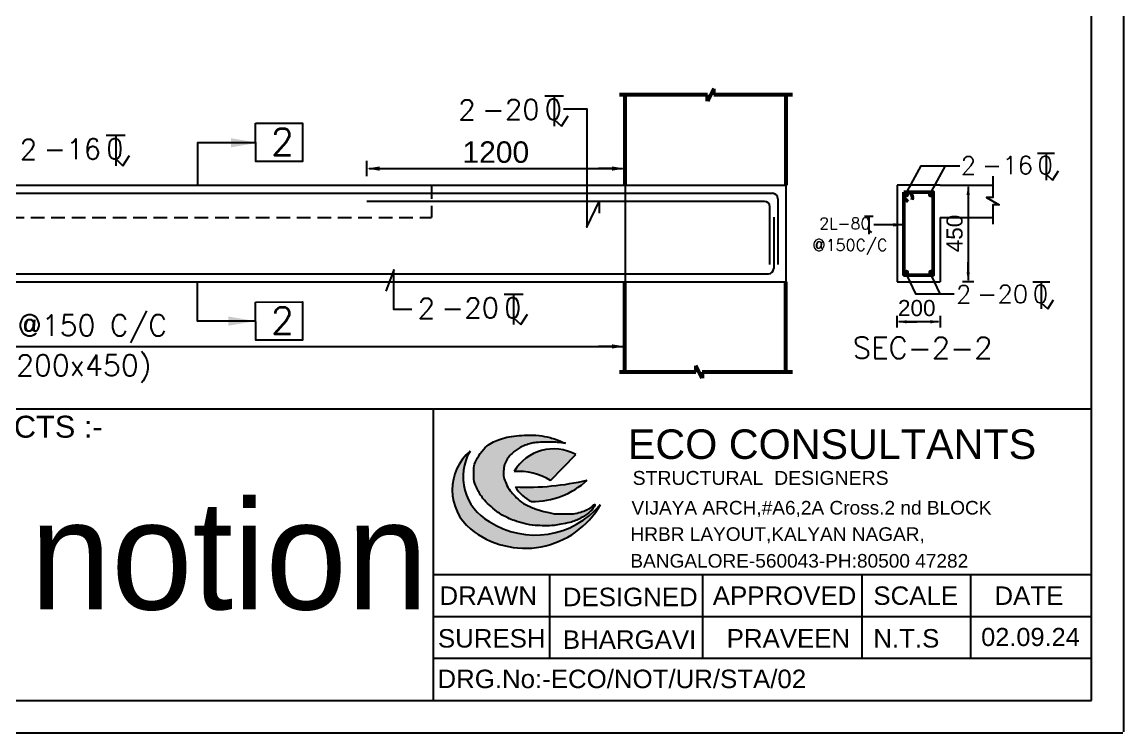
# Model space of a CAD drawing. Extents: x 1878645 to 3043969, y -1160829 to -603973.
# Drawn here: x 2370793 to 2381050, y -792367 to -785745 of the extents above; entities that cross this region are included whole.
import ezdxf
from ezdxf.enums import TextEntityAlignment as Align

# ---------------------------------------------------------------- set-up
doc = ezdxf.new("R2010")
doc.units = 0
doc.header["$LTSCALE"] = 100
doc.header["$PDMODE"] = 66
doc.linetypes.add('ACAD_ISO02W100', pattern=[15, 12, -3])
doc.linetypes.add('Hidden', pattern=[9.525, 6.35, -3.175])
doc.layers.get('Defpoints').update_dxf_attribs({"lineweight": 0})
for name, color, linetype in [('A-ANNO-TEXT', 8, 'Continuous'), ('B-TXT', 7, 'Continuous'), ('BEAM', 6, 'ACAD_ISO02W100'), ('BM-ECO', 2, 'Hidden'), ('COLUMN-NO', 7, 'Continuous'), ('Dim', 3, 'Continuous'), ('REINFORCE', 5, 'Continuous'), ('SLAB.LINE', 4, 'Continuous'), ('Text', 31, 'Continuous')]:
    doc.layers.add(name, color=color, linetype=linetype)
doc.layers.add('coloumn', color=30, linetype='Continuous', lineweight=53)
doc.layers.add('REIN', color=5, linetype='Continuous', lineweight=50)
doc.styles.add('ARIAL', font='arial.ttf')
doc.styles.add('ROMANS', font='simplex.shx', dxfattribs={"width": 0.75})
doc.styles.add('ROMDIM', font='simplex.shx', dxfattribs={"height": 250})
doc.styles.add('SC-FTG2', font='ARIALN.TTF')
doc.styles.get("Standard").update_dxf_attribs({"font": 'verdana.ttf'})
doc.styles.add('Style-font003', font='arial.ttf')
doc.dimstyles.new('VINOTH', dxfattribs={"dimtxt": 150, "dimasz": 15, "dimexe": 25, "dimexo": 50, "dimgap": 50, "dimtad": 1, "dimtoh": 1, "dimdec": 0, "dimzin": 0, "dimdsep": 46, "dimtxsty": 'SC-FTG2', "dimblk": 'A3', "dimcen": 0.09, "dimse1": 1, "dimse2": 1, "dimclrd": 3, "dimclre": 6, "dimclrt": 7, "dimaunit": 3, "dimazin": 0, "dimtfac": 1, "dimtdec": 0, "dimtofl": 0, "dimtmove": 0, "dimatfit": 3, "dimfxl": 1, "dimtvp": 1, "dimtolj": 1, "dimtzin": 0, "dimarcsym": 0})

# ---------------------------------------------------------------- blocks, each defined once
blk = doc.blocks.new('A2')
at = {"layer": 'Dim', "linetype": 'ByBlock', "lineweight": -2, "extrusion": (0, 0, -1)}
blk.add_lwpolyline([(6, 0), (12.2, 0)], dxfattribs=at)
blk.add_solid([(6, -1), (0, 0), (6, 1)], dxfattribs=at)
blk = doc.blocks.new('A3')
at = {"layer": 'Dim', "linetype": 'ByBlock', "lineweight": -2}
blk.add_line((0, 3.59), (0, -3.59), dxfattribs=at)
blk.add_blockref('A2', (0, 0), dxfattribs=at)
blk = doc.blocks.new('*D1235')
at = {"layer": 'Defpoints', "color": 0, "transparency": 16777216}
for p in [(2376403, -787110), (2374003, -787415), (2376403, -787415)]:
    blk.add_point(p, dxfattribs=at)
at = {"layer": 'Dim', "color": 3, "lineweight": -2, "transparency": 16777216}
blk.add_line((2374023, -787110), (2376383, -787110), dxfattribs=at)
at = {"layer": 'Dim', "color": 3, "lineweight": -2, "transparency": 16777216, "xscale": 20, "yscale": 20, "zscale": 20, "rotation": 180}
blk.add_blockref('A3', (2374003, -787110), dxfattribs=at)
at = {"layer": 'Dim', "color": 3, "lineweight": -2, "transparency": 16777216, "xscale": 20, "yscale": 20, "zscale": 20}
blk.add_blockref('A3', (2376403, -787110), dxfattribs=at)
at = {"layer": 'Dim', "color": 7, "transparency": 16777216, "insert": (2375203, -786958), "char_height": 200, "attachment_point": 5, "style": 'ARIAL'}
blk.add_mtext('\\A1;1200', dxfattribs=at)
blk = doc.blocks.new('T-V')
at = {"layer": 'B-TXT', "linetype": 'Continuous'}
for p, q in [((1348, 187), (1582, 187)), ((1465, 187), (1465, -191)), ((1465, -106), (1555, -191)), ((1555, -191), (1637, -63))]:
    blk.add_line(p, q, dxfattribs=at)
at = {"layer": 'B-TXT', "linetype": 'Continuous', "style": 'ROMANS'}
for s, p in [('0', (1347, -107)), ('-', (571, -107))]:
    blk.add_text(s, height=250, dxfattribs=at).set_placement(p)
blk.add_attdef('V', (854, -108), '', height=250, dxfattribs=at)
blk.add_attdef('T', text='', height=250, dxfattribs=at).set_placement((490, -113), align=Align.RIGHT)
blk = doc.blocks.new('*D1236')
at = {"layer": 'Defpoints', "color": 0, "transparency": 16777216}
for p in [(2366703, -788767), (2376403, -788767), (2376403, -788767)]:
    blk.add_point(p, dxfattribs=at)
at = {"layer": 'Dim', "color": 3, "lineweight": -2, "transparency": 16777216}
blk.add_line((2366723, -788767), (2376383, -788767), dxfattribs=at)
at = {"layer": 'Dim', "color": 3, "lineweight": -2, "transparency": 16777216, "xscale": 20, "yscale": 20, "zscale": 20, "rotation": 180}
blk.add_blockref('A3', (2366703, -788767), dxfattribs=at)
at = {"layer": 'Dim', "color": 3, "lineweight": -2, "transparency": 16777216, "xscale": 20, "yscale": 20, "zscale": 20}
blk.add_blockref('A3', (2376403, -788767), dxfattribs=at)
at = {"layer": 'Dim', "color": 7, "transparency": 16777216, "insert": (2371553, -788717), "char_height": 0.001, "attachment_point": 5, "style": 'ARIAL'}
blk.add_mtext('\\A1;4850', dxfattribs=at)
blk = doc.blocks.new('*D1277')
at = {"layer": 'Defpoints', "color": 0, "transparency": 16777216}
for p in [(2379339, -787265), (2379339, -788165), (2379600, -788165)]:
    blk.add_point(p, dxfattribs=at)
at = {"layer": 'Dim', "color": 3, "lineweight": -2, "transparency": 16777216}
blk.add_line((2379600, -787280), (2379600, -788150), dxfattribs=at)
at = {"layer": 'Dim', "color": 3, "lineweight": -2, "transparency": 16777216, "xscale": 15, "yscale": 15, "zscale": 15}
for p, rotation in [((2379600, -787265), 90), ((2379600, -788165), 270)]:
    blk.add_blockref('A3', p, dxfattribs=dict(at, rotation=rotation))
at = {"layer": 'Dim', "color": 7, "transparency": 16777216, "insert": (2379474, -787715), "char_height": 150, "attachment_point": 5, "rotation": 90, "style": 'ARIAL'}
blk.add_mtext('\\A1;450', dxfattribs=at)
blk = doc.blocks.new('*D1278')
at = {"layer": 'Defpoints', "color": 0, "transparency": 16777216}
for p in [(2378938, -788165), (2379339, -788165), (2378938, -788537)]:
    blk.add_point(p, dxfattribs=at)
at = {"layer": 'Dim', "color": 3, "lineweight": -2, "transparency": 16777216}
blk.add_line((2379324, -788537), (2378953, -788537), dxfattribs=at)
at = {"layer": 'Dim', "color": 3, "lineweight": -2, "transparency": 16777216, "xscale": 15, "yscale": 15, "zscale": 15, "rotation": 180}
blk.add_blockref('A3', (2378938, -788537), dxfattribs=at)
at = {"layer": 'Dim', "color": 3, "lineweight": -2, "transparency": 16777216, "xscale": 15, "yscale": 15, "zscale": 15}
blk.add_blockref('A3', (2379339, -788537), dxfattribs=at)
at = {"layer": 'Dim', "color": 7, "transparency": 16777216, "insert": (2379121, -788410), "char_height": 150, "attachment_point": 5, "style": 'ARIAL'}
blk.add_mtext('\\A1;200', dxfattribs=at)
blk = doc.blocks.new('A$C03881B15')
h = blk.add_hatch(color=86)
edge = h.paths.add_edge_path()
edge.add_spline(control_points=[(80.13, 74.41), (78.85, 75), (76.69, 76), (73.1, 77.43), (68.18, 78.81), (61.26, 80.31), (50.9, 80.22), (41.22, 79.59), (33.08, 77.17), (27.87, 74.93), (22.82, 71.27), (18.86, 65.95), (15.44, 60.15), (15.18, 53.72), (15.1, 47.58), (18.03, 41.39), (21.16, 35.51), (26.32, 30.5), (31.99, 25.53), (38.13, 21.89), (44.74, 19.25), (51.16, 17.26), (58.33, 16.06), (65.45, 16.02), (71.55, 15.89), (77.51, 17.26), (84.07, 18.16), (90.9, 20.98), (96.88, 25.11), (99.82, 27.85), (101.76, 32.3), (97.95, 28.47), (95.29, 27.07), (90.7, 25.57), (85.71, 24), (79.61, 24.63), (74.11, 24.11), (69.12, 25.03), (64.34, 26.36), (59.38, 27.61), (54.15, 29.86), (48.99, 32.35), (44.79, 36.67), (40.7, 40.84), (38.23, 45.5), (36.25, 50.18), (36.39, 54.8), (36.72, 59.25), (38.65, 62.9), (40.96, 66.04), (44.55, 69.15), (48.83, 72.15), (53.58, 73.58), (57.36, 74.9), (61.86, 75.08), (66.86, 75.47), (72.1, 75.08), (76.47, 75.16), (79.05, 74.63), (80.13, 74.41)], knot_values=[0, 0, 0, 0, 4.246861, 7.151323, 11.574121, 19.568641, 28.284106, 42.532398, 48.483783, 53.661456, 59.51565, 66.913681, 73.498071, 79.210966, 85.953473, 91.616477, 99.444488, 105.843059, 113.009162, 122.067605, 127.0701, 134.32743, 142.216889, 148.745282, 155.694438, 160.400867, 167.046747, 175.449227, 182.569509, 187.795037, 189.591977, 192.748202, 196.718591, 201.178225, 206.385034, 212.489071, 219.22456, 222.909441, 227.611665, 234.117384, 238.200733, 244.721149, 251.073285, 256.13887, 262.138806, 266.82668, 271.11882, 275.84401, 280.031219, 283.282413, 287.51717, 294.218602, 298.74557, 302.327722, 306.174014, 312.165346, 317.363286, 321.907225, 325.229978, 325.229978, 325.229978, 325.229978], degree=3, periodic=0)
for points in [[(87.5, 66.42, 0.406571), (43.8, 54.37, -0.163156), (69.65, 47.96)], [(12.6, 68.89, 0.461258), (12.85, 13.7, 0.462447), (105.12, 31.11, -0.379805), (26.12, 19.06, -0.421297)], [(95.68, 48.32, -0.068364), (44.78, 43.49, 0.15409), (56.2, 33.05, 0.189191)]]:
    blk.add_hatch(color=8).paths.add_polyline_path(points)
at = {"color": 8}
blk.add_line((69.65, 47.96), (87.5, 66.42), dxfattribs=at)
for centre, radius, start, end in [((71.84, 37.97), 32.48, 61.17081, 149.67179), ((36.28, 41.4), 36.28, 130.73376, 229.78127), ((43.68, 50.57), 36.08, 149.48206, 240.8643), ((47.18, 12.61), 41.89, 57.55821, 94.62417), ((52.66, 231.17), 187.84, 267.5961, 283.23961), ((56.49, 90.98), 57.93, 269.72004, 312.57295), ((67.03, 56.37), 25.71, 210.05787, 245.09714), ((51.59, 61.61), 61.61, 231.04983, 330.32193), ((58.83, 69.58), 60.19, 237.0781, 320.26627)]:
    blk.add_arc(centre, radius, start, end, dxfattribs=at)
at = {"color": 86}
blk.add_spline([(80.13, 74.41), (76.26, 76.15), (73.56, 77.2), (69.31, 78.46), (61.47, 79.98), (52.75, 80.18), (38.58, 78.67), (32.88, 76.98), (28.15, 74.86), (23.43, 71.4), (18.8, 65.63), (15.85, 59.74), (15.22, 54.07), (15.64, 47.34), (17.75, 42.08), (21.75, 35.35), (26.17, 30.72), (31.64, 26.1), (39.43, 21.47), (44.06, 19.58), (51, 17.47), (58.79, 16.21), (65.32, 16), (72.26, 16.21), (76.89, 17.05), (83.42, 18.32), (91.21, 21.47), (97.1, 25.47), (100.47, 29.46), (101.1, 31.14), (98.57, 29.25), (95.2, 27.15), (90.99, 25.68), (85.94, 24.41), (79.84, 24.41), (73.1, 24.41), (69.47, 25.01), (64.91, 26.18), (58.67, 28), (54.89, 29.57), (49.17, 32.69), (44.48, 36.98), (41.1, 40.75), (38.11, 45.95), (36.55, 50.37), (36.42, 54.66), (37.07, 59.34), (38.89, 63.11), (40.84, 65.71), (43.96, 68.57), (49.61, 72.18), (53.87, 73.7), (57.31, 74.7), (61.14, 75.07), (67.13, 75.33), (72.32, 75.15), (76.86, 74.98), (80.13, 74.41)], degree=3, dxfattribs=at)

msp = doc.modelspace()

# ---------------------------------------------------------------- linework, layer by layer
at = {"color": 35}
for p, q in [((2381049.87512, -792355.62371), (2381049.87512, -768475.71304)), ((2348178.78992, -792367.21028), (2381038.28855, -792367.21028))]:
    msp.add_line(p, q, dxfattribs=at)
for p, q in [((2380748.62442, -792065.95958), (2380748.62442, -768776.96373)), ((2380748.62442, -789350.29378), (2348769.70474, -789350.29378)), ((2374624.46085, -792065.95958), (2374624.46085, -789356.10384)), ((2380748.62442, -790892.81987), (2374624.46085, -790892.81987)), ((2375703.68778, -790892.81987), (2375703.68778, -791674.91301)), ((2377125.60311, -790892.81987), (2377125.60311, -791674.91301)), ((2377125.60311, -790892.81987), (2377125.60311, -791674.91301)), ((2378610.45898, -790892.81987), (2378610.45898, -791674.91301)), ((2379622.94533, -790892.81987), (2379622.94533, -791674.91301)), ((2380748.62442, -791283.86644), (2374624.46085, -791283.86644)), ((2380748.62442, -791674.91301), (2374624.46085, -791674.91301)), ((2348480.04061, -792065.95958), (2380748.62442, -792065.95958))]:
    msp.add_line(p, q)
at = {"linetype": 'Continuous'}
for points in [[(2378635.40634, -787551.97404), (2378715.69293, -787551.97404)], [(2378675.54964, -787551.97404), (2378675.54964, -787720.04172)], [(2378675.54964, -787685.45111), (2378701.20714, -787706.25486)]]:
    msp.add_lwpolyline(points, dxfattribs=at)
at = {"layer": 'B-TXT'}
for points in [[(2375833.4759, -786552.50287), (2376049.03546, -786552.50287), (2376049.03546, -787655.65039), (2376163.56735, -787415.36916), (2376163.56735, -787525.93133)], [(2374421.78667, -788421.92593), (2374255.29279, -788421.92593), (2374255.29279, -788052.57178), (2374179.09054, -788252.25539)]]:
    msp.add_lwpolyline(points, dxfattribs=at)
at = {"layer": 'BEAM'}
for p, q in [((2379338.60287, -787265.36916), (2378938.40287, -787265.36916)), ((2378938.40287, -788165.36916), (2379338.60287, -788165.36916))]:
    msp.add_line(p, q, dxfattribs=at)
at = {"layer": 'BM-ECO', "linetype": 'Continuous'}
for p, q in [((2366303.27316, -787265.36916), (2377903.27316, -787265.36916)), ((2377903.27316, -787265.36916), (2377903.27316, -788165.36916)), ((2378938.40287, -787265.36916), (2378938.40287, -788165.36916)), ((2379338.60287, -787265.36916), (2378938.40287, -787265.36916)), ((2379338.60287, -787265.36916), (2379829.76915, -787265.36916)), ((2379338.60287, -787565.36916), (2379338.60288, -788165.36916)), ((2379338.60287, -787565.36916), (2379829.76915, -787565.36916)), ((2366303.27316, -788165.36916), (2377903.27316, -788165.36916)), ((2378938.40287, -788165.36916), (2379338.60287, -788165.36916))]:
    msp.add_line(p, q, dxfattribs=at)
msp.add_lwpolyline([(2379829.76915, -787181.6321), (2379829.76915, -787379.94983), (2379770.92919, -787379.94983), (2379889.17898, -787448.76267), (2379829.76915, -787448.76267), (2379829.76915, -787626.84971)], dxfattribs=at)
at = {"layer": 'coloumn'}
for p, q in [((2377232.72147, -786368.01014, 2643.88567), (2377171.99273, -786482.42137, 2643.88567)), ((2377232.72147, -786423.42809, 2643.88567), (2377232.72147, -786368.01014, 2643.88567)), ((2377171.99273, -786423.42809, 2643.88567), (2376354.819, -786423.42809, 2350.1434)), ((2376403.27316, -786423.42758), (2376403.27316, -787265.36916)), ((2377171.99273, -786482.42137, 2643.88567), (2377171.99273, -786423.42809, 2643.88567)), ((2377964.40934, -786423.42809, 4132.6855), (2377232.72147, -786423.42809, 2643.88567)), ((2377903.27316, -786423.42758), (2377903.27316, -787265.36916)), ((2376403.27316, -789007.31073), (2376403.27316, -788165.36916)), ((2377903.27316, -789007.31073), (2377903.27316, -788165.36916)), ((2377063.34528, -789007.31023, 2643.88567), (2376354.819, -789007.31023, 2350.1434)), ((2377124.07402, -789062.72817, 2643.88567), (2377063.34528, -788948.31694, 2643.88567)), ((2377063.34528, -788948.31694, 2643.88567), (2377063.34528, -789007.31023, 2643.88567)), ((2377964.40934, -789007.31022, 4132.6855), (2377124.07402, -789007.31023, 2643.88567)), ((2377124.07402, -789007.31023, 2643.88567), (2377124.07402, -789062.72817, 2643.88567))]:
    msp.add_line(p, q, dxfattribs=at)
at = {"layer": 'Dim'}
for points in [[(2372967.51952, -786688.05625), (2373404.22691, -786687.68973), (2373404.22691, -787043.02493), (2372967.81775, -787043.3912)], [(2372967.51952, -788353.07365), (2373404.22691, -788352.70713), (2373404.22691, -788708.04232), (2372967.81775, -788708.4086)]]:
    msp.add_lwpolyline(points, close=True, dxfattribs=at)
at = {"layer": 'Dim', "linetype": 'ByBlock'}
for points in [[(2372967.66863, -786869.95703), (2372427.51375, -786869.95703), (2372427.51375, -787265.36916)], [(2379032.53513, -787323.4446), (2379162.90428, -787083.9783), (2379297.05844, -787083.9783)], [(2379032.53514, -787323.4446), (2379162.90428, -787083.9783), (2379522.33835, -787083.9783)], [(2379257.81504, -787323.4446), (2379388.18418, -787083.9783), (2379522.33835, -787083.9783)], [(2379257.81504, -787323.4446), (2379388.18418, -787083.9783), (2379522.33835, -787083.9783)], [(2379030.18616, -788107.29371), (2379110.92767, -788275.94875), (2379245.08184, -788275.94875)], [(2379030.18616, -788107.29371), (2379110.92767, -788275.94875), (2379470.84277, -788275.94875)], [(2379255.94709, -788107.29371), (2379336.6886, -788275.94875), (2379470.84277, -788275.94875)], [(2379255.94709, -788107.29371), (2379336.6886, -788275.94875), (2379470.84277, -788275.94875)], [(2372967.66863, -788530.74113), (2372427.51375, -788530.74113), (2372427.51375, -788165.36916)]]:
    msp.add_lwpolyline(points, dxfattribs=at)
for points in [[(2372739.06863, -786827.6237), (2372993.06863, -786869.95703), (2372739.06863, -786912.29037)], [(2379052.38404, -787258.53017), (2379029.23412, -787328.86916), (2379073.94534, -787269.84036)], [(2379052.38404, -787258.53017), (2379029.23412, -787328.86916), (2379073.94534, -787269.84036)], [(2379277.66394, -787258.53017), (2379254.51403, -787328.86916), (2379299.22524, -787269.84036)], [(2379277.66394, -787258.53017), (2379254.51403, -787328.86916), (2379299.22524, -787269.84036)], [(2379050.86031, -788173.56428), (2379027.7104, -788103.22529), (2379072.42161, -788162.25409)], [(2379050.86031, -788173.56428), (2379027.7104, -788103.22529), (2379072.42161, -788162.25409)], [(2379276.62124, -788173.56428), (2379253.47133, -788103.22529), (2379298.18254, -788162.25409)], [(2379276.62124, -788173.56428), (2379253.47133, -788103.22529), (2379298.18254, -788162.25409)], [(2372713.66863, -788573.07446), (2372967.66863, -788530.74113), (2372713.66863, -788488.40779)]]:
    msp.add_solid(points, dxfattribs=at)
at = {"layer": 'REIN', "color": 7, "linetype": 'ByBlock', "const_width": 23.8125}
for points in [[(2379013.65908, -787354.17145, 1), (2379037.47158, -787354.17145, 1)], [(2379238.10768, -787354.17145, 1), (2379261.92018, -787354.17145, 1)], [(2379013.65908, -788076.54144, 1), (2379037.47158, -788076.54144, 1)], [(2379240.0126, -788076.54144, 1), (2379263.8251, -788076.54144, 1)]]:
    msp.add_lwpolyline(points, format="xyb", close=True, dxfattribs=at)
at = {"layer": 'REIN'}
msp.add_lwpolyline([(2379001.90287, -787328.86916), (2379275.10287, -787328.86916), (2379275.10287, -788101.86916), (2379001.90287, -788101.86916)], close=True, dxfattribs=at)
for centre, radius, start, end in [((2379063.63554, -787358.87981), 61.73267, 180.010182318, 248.525000568), ((2379017.62454, -787383.89105), 63.79458, 342.844699035, 59.596791845)]:
    msp.add_arc(centre, radius, start, end, dxfattribs=at)
at = {"layer": 'REINFORCE'}
for p, q in [((2376408.57246, -787265.36916), (2376408.57246, -788165.36916)), ((2366428.27316, -787340.36916), (2377778.27316, -787340.36916)), ((2377828.27316, -787390.36916), (2377828.27316, -788003.04842)), ((2377703.27316, -787415.36916), (2374003.27316, -787415.36916)), ((2377753.27316, -788003.04842), (2377753.27316, -787465.36916)), ((2377789.75042, -787561.44889), (2377789.75042, -788040.36916)), ((2366466.7959, -788090.36916), (2377739.75042, -788090.36916))]:
    msp.add_line(p, q, dxfattribs=at)
for centre, start, end in [((2377778.27316, -787390.36916), 0, 90), ((2377703.27316, -787465.36916), 0, 90), ((2377739.75042, -788040.36916), 270, 0)]:
    msp.add_arc(centre, 50, start, end, dxfattribs=at)
at = {"layer": 'SLAB.LINE', "linetype": 'Hidden', "ltscale": 0.2}
for p in [(2374603.27316, -787265.36916), (2366303.27316, -787565.36916)]:
    msp.add_line(p, (2374603.27316, -787565.36916), dxfattribs=at)

# ---------------------------------------------------------------- block references
at = {"color": 1, "xscale": 13.13616158803149, "yscale": 13.13616158803149, "zscale": 13.13616158803149}
msp.add_blockref('A$C03881B15', (2374797.6328, -790646.73765), dxfattribs=at)
at = {"layer": 'Text'}
for p, xscale, yscale, zscale, values in [((2374647.08594, -786572.30732, 375.94635), 0.7506441291823285, 0.7506441291823285, 0.7506441291823285, {'T': '2', 'V': '20'}), ((2370565.28215, -786939.97413), 0.7506441291823285, 0.7506441291823285, 0.7506441291823285, {'T': '2', 'V': '16'}), ((2379347.1683, -787089.96892), 0.6672392259398476, 0.6672392259398476, 0.6672392259398476, {'T': '2', 'V': '16'}), ((2379302.89766, -788289.6085), 0.6672392259398476, 0.6672392259398476, 0.6672392259398476, {'T': '2', 'V': '20'}), ((2374269.27974, -788420.28302), 0.7506441291823285, 0.7506441291823285, 0.7506441291823285, {'T': '2', 'V': '20'})]:
    msp.add_blockref('T-V', p, dxfattribs=dict(at, xscale=xscale, yscale=yscale, zscale=zscale)).add_auto_attribs(values)

# ---------------------------------------------------------------- texts
at = {"linetype": 'Continuous', "style": 'ROMDIM'}
for s, p in [('2L-80', (2378213.20064, -787675.60278)), ('@150C/C   ', (2378148.62913, -787876.17421))]:
    msp.add_text(s, height=108, rotation=360, dxfattribs=at).set_placement(p)
for s, height, p in [('2L-80@150 C/C', 194.4, (2369893.54287, -788667.22858, -0.09507)), ('SEC-2-2', 200, (2378524.47557, -788879.98551, 0.07541)), ('LAN.2(200x450) ', 194.4, (2369896.33508, -789040.84179, 0.07541))]:
    msp.add_text(s, height=height, dxfattribs=at).set_placement(p)
at = {"color": 86, "style": 'ARIAL'}
msp.add_text('ECO CONSULTANTS', height=275.1527962, dxfattribs=at).set_placement((2376431.86426, -789814.75763))
at = {"style": 'ARIAL'}
for s, height, p in [('STRUCTURAL  DESIGNERS ', 129.5511554, (2376476.43845, -790056.25596)), ('VIJAYA ARCH,#A6,2A Cross.2 nd BLOCK', 126.9601322, (2376465.54396, -790332.53625)), ('HRBR LAYOUT,KALYAN NAGAR,', 126.9601322, (2376456.59192, -790578.41715)), ('BANGALORE-560043-PH:80500 47282', 126.9601322, (2376455.33281, -790827.14894)), ('DRAWN', 172.060492, (2374678.55132, -791174.25913)), ('DESIGNED', 172.060492, (2375826.96898, -791186.23353)), ('APPROVED', 172.060492, (2377222.9308, -791174.25913)), ('SCALE', 172.060492, (2378717.3468, -791174.14621)), ('DATE', 172.060492, (2379844.32817, -791174.14621)), ('SURESH', 172.060492, (2374664.25719, -791571.77597)), ('PRAVEEN', 172.060492, (2377352.18093, -791571.77597)), ('N.T.S', 172.060492, (2378717.3468, -791571.66305)), ('02.09.24', 168.846831, (2379720.73782, -791557.32615)), ('BHARGAVI', 172.060492, (2375826.96898, -791583.75037)), ('DRG.No:-ECO/NOT/UR/STA/02', 172.0604918, (2374659.83447, -791949.43697))]:
    msp.add_text(s, height=height, dxfattribs=at).set_placement(p)
at = {"layer": 'A-ANNO-TEXT', "insert": (2370867.83736, -790200.12535), "char_height": 1016.8194991, "width": 37685.8137464, "attachment_point": 1}
msp.add_mtext('\\pxql;{\\fNiagara Solid|b0|i0|c0|p82;\\C251;n\\C252;otio\\C251;n}', dxfattribs=at)
at = {"layer": 'COLUMN-NO', "style": 'Style-font003'}
msp.add_text('ARCHITECTS :- ', height=204.6617627, dxfattribs=at).set_placement((2369462.39418, -789616.91162))
at = {"layer": 'Text', "linetype": 'Continuous', "style": 'ROMDIM'}
for p in [(2373109.62731, -786985.45529, 0.07541), (2373109.62731, -788650.47269, 0.07541)]:
    msp.add_text('2', height=250, rotation=0.047780558, dxfattribs=at).set_placement(p)

# ---------------------------------------------------------------- dimensions: what is measured, and where the dimension line sits
at = {"layer": 'Dim'}
for base, p1, p2, override, picture, middle in [((2376403.27316, -787109.70672), (2374003.27316, -787415.36916), (2376403.27316, -787415.36916), {"dimtxt": 200, "dimasz": 20, "dimlfac": 0.5, "dimtxsty": 'ARIAL', "dimblk": 'A3'}, '*D1235', (2375203.27316, -786957.59213)), ((2376403.27316, -788766.92739), (2366703.27316, -788766.92739), (2376403.27316, -788766.92739), {"dimtxt": 0.001, "dimasz": 20, "dimlfac": 0.5, "dimtxsty": 'ARIAL', "dimblk": 'A3'}, '*D1236', (2371553.27316, -788716.92688))]:
    dim = msp.add_linear_dim(base=base, p1=p1, p2=p2, dimstyle='VINOTH', override=override, dxfattribs=at)
    dim.commit()
    dim.dimension.update_dxf_attribs({"geometry": picture, "text_midpoint": middle})
dim = msp.add_linear_dim(base=(2379600.25912, -788165.36916), p1=(2379338.60287, -787265.36916), p2=(2379338.60288, -788165.36916), angle=90, dimstyle='VINOTH', override={"dimlfac": 0.5, "dimtxsty": 'ARIAL', "dimblk": 'A3'}, dxfattribs=at)
dim.commit()
dim.dimension.update_dxf_attribs({"geometry": '*D1277', "text_midpoint": (2379473.67317, -787715.36916)})
dim = msp.add_linear_dim(base=(2378938.40287, -788536.53502), p1=(2379338.60287, -788165.36916), p2=(2378938.40287, -788165.36916), dimstyle='VINOTH', override={"dimlfac": 0.5, "dimtxsty": 'ARIAL', "dimblk": 'A3'}, dxfattribs=at)
dim.commit()
dim.dimension.update_dxf_attribs({"geometry": '*D1278', "text_midpoint": (2379121.3619, -788536.53502), "dimtype": 160})

# ---------------------------------------------------------------- leaders
at = {"layer": 'Dim', "lineweight": -2}
msp.add_leader([(2379001.90287, -787634.53233), (2378721.964, -787634.53233)], dimstyle='VINOTH', override={"dimasz": 100}, dxfattribs=at)

doc.saveas('drawing.dxf')
